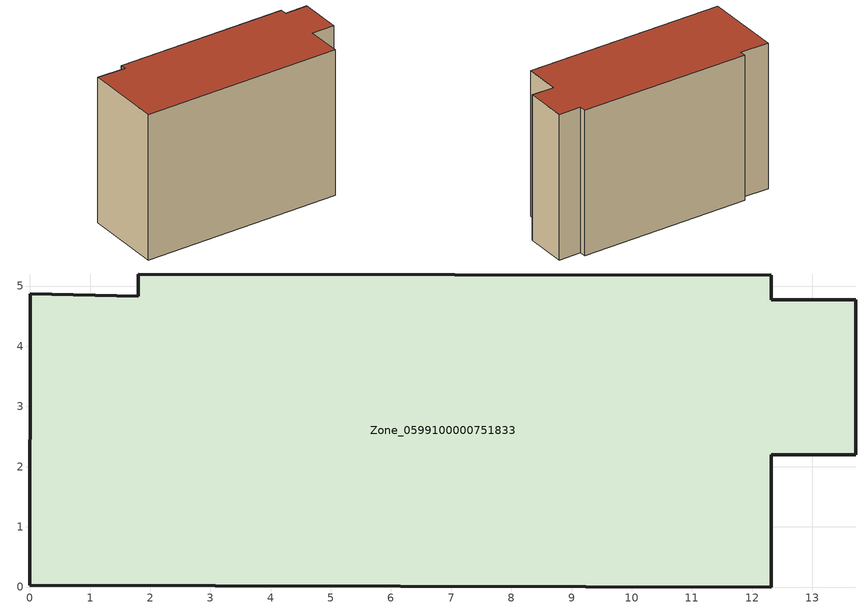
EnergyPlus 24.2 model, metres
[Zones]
Zone_0599100000751833
 floor ground (C_G): 1.8,5.2 12.32,5.18 12.32,4.78 13.72,4.78 13.72,2.2 12.32,2.2 12.32,0 0,0.03 0.01,4.87 1.8,4.83 z0
 wall outside (C_F): 12.32,5.18 1.8,5.2 1.8,4.83 0.01,4.87 0,0.03 12.32,0 12.32,2.2 13.72,2.2 13.72,4.78 12.32,4.78 12.32,5.18 z0:9.13
 roof outside (C_R): 1.8,4.83 0.01,4.87 0,0.03 12.32,0 12.32,2.2 13.72,2.2 13.72,4.78 12.32,4.78 12.32,5.18 1.8,5.2 z9.13
[BUILDING]
Pand.0599100000751833: North Axis=0; Terrain=City; Loads Convergence Tolerance Value=0.04; Temperature Convergence Tolerance Value=0.4; Solar Distribution=FullExterior; Maximum Number of Warmup Days=25; Minimum Number of Warmup Days=1
[Site:Location]
Rotterdam.The.Hague.AP_ZH_NLD Design_Conditions: Latitude=51.96; Longitude=4.45; Time Zone=1; Elevation=-4.5
[SITE:GROUNDTEMPERATURE:BUILDINGSURFACE]
18, 18, 18, 18, 18, 18, 18, 18, 18, 18, 18, 18
[MATERIAL] Thermal Absorptance=0.9; Solar Absorptance=0.7; Visible Absorptance=0.7
Name | Roughness | Thickness | Conductivity | Density | Specific Heat
G.TC.2006-2014 | MediumSmooth | 0.15 | 0.06 | 540 | 1210
F.TC.2006-2014 | Rough | 0.3 | 0.12 | 1920 | 840
R.TC.2006-2014 | MediumRough | 0.2 | 0.08 | 1500 | 1000
[CONSTRUCTION]
C_G: G.TC.2006-2014
C_F: F.TC.2006-2014
C_R: R.TC.2006-2014
[ZONE]
Zone_0599100000751833: Type=1; Multiplier=1; Ceiling Height=Autocalculate; Volume=Autocalculate; Floor Area=autocalculate; Part of Total Floor Area=Yes
[ZONEINFILTRATION:DESIGNFLOWRATE]
Infil_Zone_0599100000751833: Zone or ZoneList or Space or SpaceList=Zone_0599100000751833; Schedule=AlwaysOn; Design Flow Rate Calculation Method=Flow/Area; Flow Rate per Floor Area=0.0015; Constant Term Coefficient=1; Temperature Term Coefficient=0; Velocity Term Coefficient=0; Velocity Squared Term Coefficient=0
[HVACTEMPLATE:ZONE:IDEALLOADSAIRSYSTEM]
Zone_0599100000751833: Maximum Heating Supply Air Temperature=50; Minimum Cooling Supply Air Temperature=13; Maximum Heating Supply Air Humidity Ratio=0.0156; Minimum Cooling Supply Air Humidity Ratio=0.0077; Heating Limit=NoLimit; Cooling Limit=NoLimit; Dehumidification Control Type=ConstantSensibleHeatRatio; Cooling Sensible Heat Ratio=0.7; Dehumidification Setpoint=60; Humidification Control Type=None; Humidification Setpoint=30; Outdoor Air Method=None; Outdoor Air Flow Rate per Person=0.00944; Outdoor Air Flow Rate per Zone Floor Area=0; Outdoor Air Flow Rate per Zone=0; Demand Controlled Ventilation Type=None; Outdoor Air Economizer Type=NoEconomizer; Heat Recovery Type=None; Sensible Heat Recovery Effectiveness=0.7; Latent Heat Recovery Effectiveness=0.65
[ZONECONTROL:THERMOSTAT]
ThermostatControl_Zone_0599100000751833: Zone or ZoneList=Zone_0599100000751833; Control Type Schedule=DualSetpointControlType; Control 1=Thermostat_Zone_0599100000751833; Temperature Difference Between Cutout And Setpoint=0
[THERMOSTATSETPOINT:DUALSETPOINT]
Thermostat_Zone_0599100000751833: Heating Setpoint Temperature Schedule=HeatingSetpoint_Zone_0599100000751833; Cooling Setpoint Temperature Schedule=CoolingSetpoint_Zone_0599100000751833
[SCHEDULE:COMPACT]
HeatingSetpoint_Zone_0599100000751833: Through: 12/31, For: AllDays, Until: 24:00, 21
CoolingSetpoint_Zone_0599100000751833: Through: 12/31, For: AllDays, Until: 24:00, 24
DualSetpointControlType: Through: 12/31, For: AllDays, Until: 24:00, 4
AlwaysOn: Through: 12/31, For: AllDays, Until: 24:00, 1
